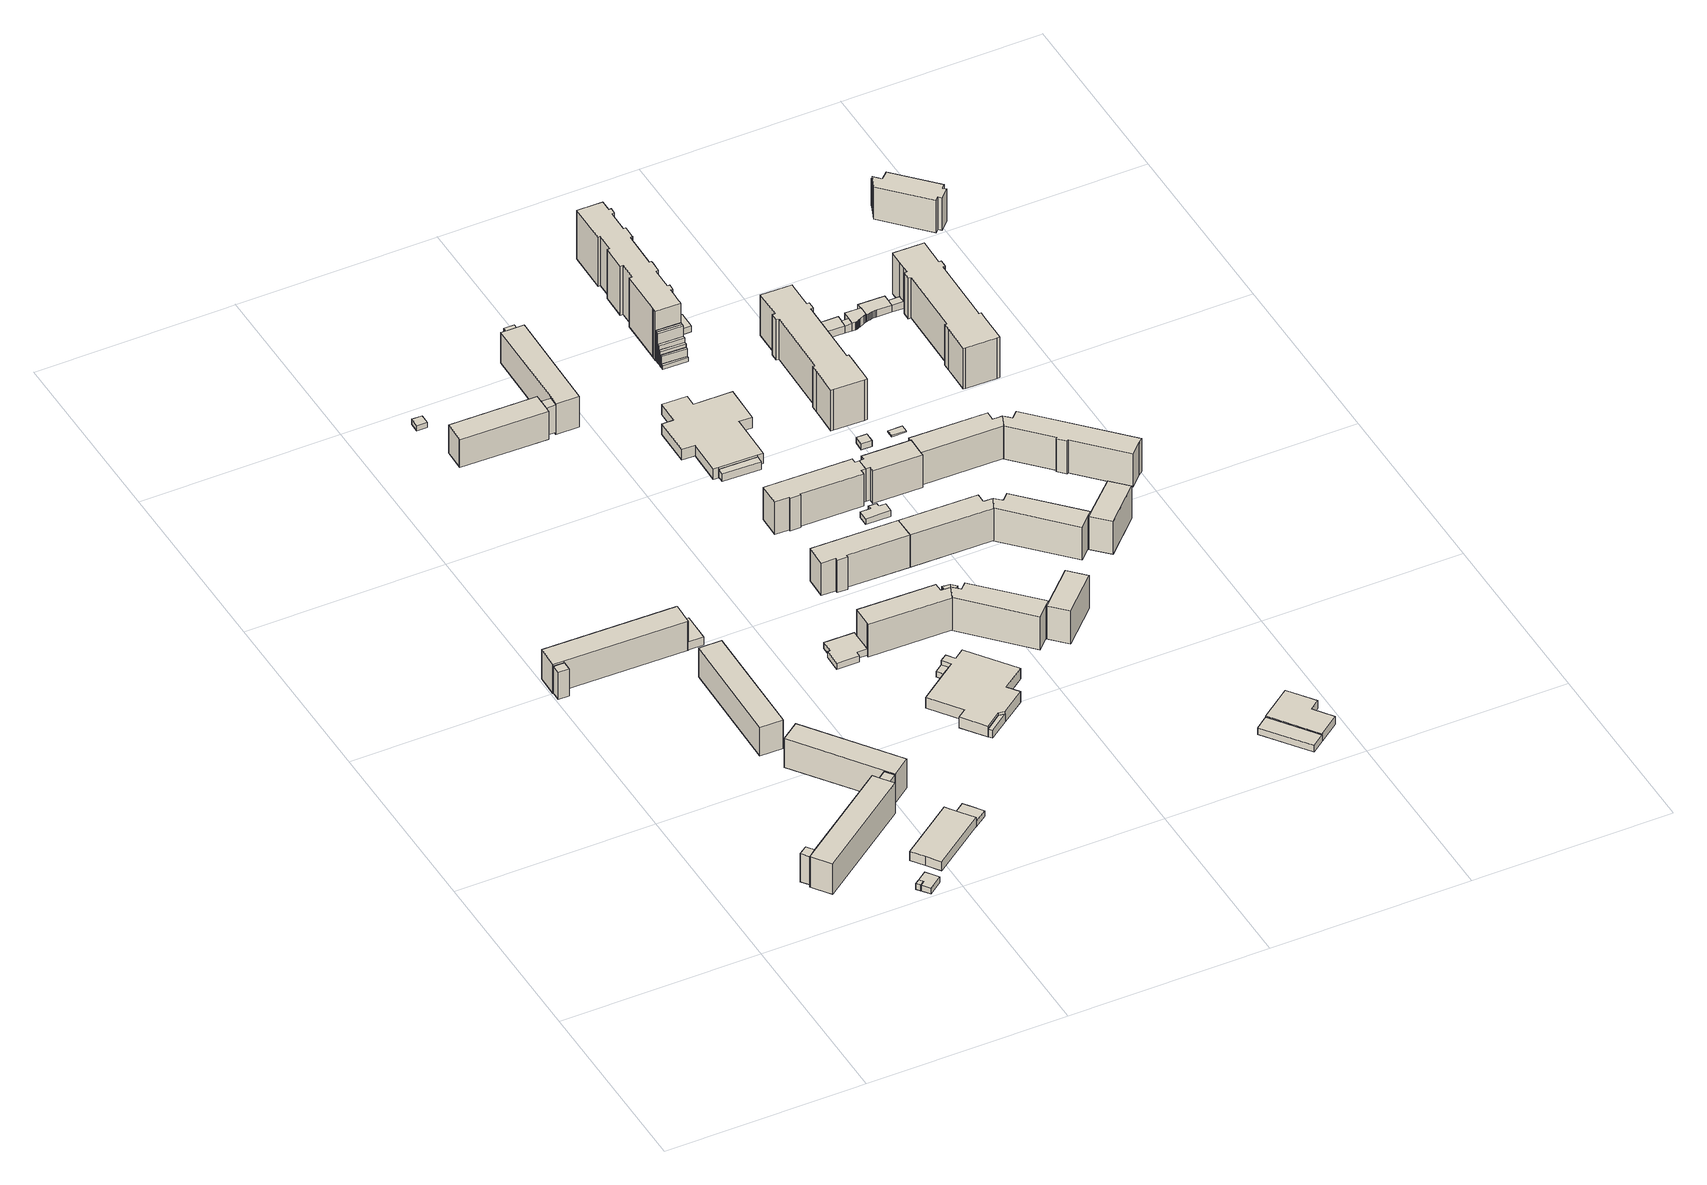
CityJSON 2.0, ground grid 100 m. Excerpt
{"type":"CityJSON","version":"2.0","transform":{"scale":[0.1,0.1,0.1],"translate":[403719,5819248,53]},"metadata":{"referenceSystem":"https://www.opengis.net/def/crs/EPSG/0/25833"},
"CityObjects":{
"building1":{"type":"Building","attributes":{"Gemeindeschluessel":"11000010","function":"31001_1010"},"address":[{"country":"Germany","locality":"Berlin","thoroughfareNumber":"17, 19, 21, 23","thoroughfareName":"Ludwigsluster Straße"}],"children":["building1-1","building1-2","building1-3"]},
"building1-1":{"type":"BuildingPart","attributes":{"BezugspunktDach":"2200","measuredHeight":17.6,"storeysAboveGround":5},"parents":["building1"],"geometry":[{"type":"MultiSurface","lod":"1","boundaries":[[[0,1,2,3,4,5,6,7]],[[8,9,10,11,12,13,14,15]],[[8,15,7,6]],[[16,17,6,5]],[[9,8,18,19]],[[10,9,5,4]],[[11,10,4,3]],[[20,21,3,2]],[[12,11,22,23,24,25]],[[13,12,2,1]],[[14,13,1,0]],[[15,14,0,7]],[[19,18,17,16]],[[25,24,23,22,21,20]]]}]},
"building1-2":{"type":"BuildingPart","attributes":{"BezugspunktDach":"2200","measuredHeight":16.07,"storeysAboveGround":5},"parents":["building1"],"geometry":[{"type":"Solid","lod":"1","boundaries":[[[[17,16,26,27]],[[28,19,18,29]],[[28,29,27,26]],[[19,28,26,16]],[[29,18,17,27]],[[18,19,16,17]]]]}]},
"building1-3":{"type":"BuildingPart","attributes":{"BezugspunktDach":"2200","measuredHeight":15.64,"storeysAboveGround":5},"parents":["building1"],"geometry":[{"type":"Solid","lod":"1","boundaries":[[[[20,30,31,21]],[[32,33,24,23]],[[32,23,21,31]],[[33,32,31,30]],[[24,33,30,20]],[[23,24,20,21]]]]}]},
"building2":{"type":"Building","attributes":{"Gemeindeschluessel":"11000010","BezugspunktDach":"2200","function":"51009_1610","measuredHeight":3.28,"storeysAboveGround":0},"address":[{"country":"Germany","locality":"Berlin"}],"geometry":[{"type":"Solid","lod":"1","boundaries":[[[[34,35,36,37]],[[38,39,40,41]],[[38,41,37,36]],[[39,38,36,35]],[[40,39,35,34]],[[41,40,34,37]]]]}]},
"building3":{"type":"Building","attributes":{"Gemeindeschluessel":"11000010","BezugspunktDach":"2200","function":"31001_2020","measuredHeight":3.24,"storeysAboveGround":1},"address":[{"country":"Germany","locality":"Berlin","thoroughfareNumber":"18","thoroughfareName":"Ludwigsluster Straße"}],"geometry":[{"type":"Solid","lod":"1","boundaries":[[[[42,43,44,36,35,34]],[[45,46,47,48,49,50]],[[45,50,34,35]],[[46,45,35,36]],[[47,46,36,44]],[[48,47,44,43]],[[49,48,43,42]],[[50,49,42,34]]]]}]},
"building4":{"type":"Building","attributes":{"Gemeindeschluessel":"11000010","function":"31001_1010"},"address":[{"country":"Germany","locality":"Berlin","thoroughfareNumber":"24, 26, 28, 30, 32","thoroughfareName":"Gadebuscher Straße"}],"children":["building4-1","building4-2"]},
"building4-1":{"type":"BuildingPart","attributes":{"BezugspunktDach":"2200","measuredHeight":16.64,"storeysAboveGround":5},"parents":["building4"],"geometry":[{"type":"MultiSurface","lod":"1","boundaries":[[[51,52,53,54,55,56,57,58]],[[59,60,61,62,63,64,65,66]],[[59,66,58,57]],[[60,59,57,56]],[[61,60,56,55]],[[62,61,55,54]],[[63,62,54,53]],[[64,63,53,52]],[[67,68,69,70,65,64,52,51]],[[66,65,51,58]],[[70,69,68,67]]]}]},
"building4-2":{"type":"BuildingPart","attributes":{"BezugspunktDach":"2200","measuredHeight":15.42,"storeysAboveGround":5},"parents":["building4"],"geometry":[{"type":"Solid","lod":"1","boundaries":[[[[71,68,67,72]],[[70,69,73,74]],[[70,74,72,67]],[[73,69,68,71]],[[74,73,71,72]],[[69,70,67,68]]]]}]},
"building5":{"type":"Building","attributes":{"Gemeindeschluessel":"11000010","BezugspunktDach":"2200","function":"31001_1010","measuredHeight":16.61,"storeysAboveGround":5},"address":[{"country":"Germany","locality":"Berlin","thoroughfareNumber":"11, 13, 15, 17, 9","thoroughfareName":"Lion-Feuchtwanger-Straße"}],"geometry":[{"type":"Solid","lod":"1","boundaries":[[[[75,76,77,78]],[[79,80,81,82]],[[79,82,78,77]],[[80,79,77,76]],[[81,80,76,75]],[[82,81,75,78]]]]}]},
"building6":{"type":"Building","attributes":{"Gemeindeschluessel":"11000010","BezugspunktDach":"2200","function":"31001_2143","measuredHeight":6.21,"storeysAboveGround":1},"address":[{"country":"Germany","locality":"Berlin","thoroughfareNumber":"22","thoroughfareName":"Ludwigsluster Straße"}],"geometry":[{"type":"Solid","lod":"1","boundaries":[[[[83,84,85,86,87,88,89]],[[90,91,92,93,94,95,96]],[[90,96,89,88]],[[91,90,88,87]],[[92,91,87,86]],[[93,92,86,85]],[[94,93,85,84]],[[95,94,84,83]],[[96,95,83,89]]]]}]},
"building7":{"type":"Building","attributes":{"Gemeindeschluessel":"11000010","BezugspunktDach":"2200","function":"31001_1010","measuredHeight":16.53,"storeysAboveGround":5},"address":[{"country":"Germany","locality":"Berlin","thoroughfareNumber":"1, 3, 5, 7","thoroughfareName":"Lion-Feuchtwanger-Straße"}],"geometry":[{"type":"Solid","lod":"1","boundaries":[[[[97,98,99,100,101,102]],[[103,104,105,106,107,108]],[[103,108,102,101]],[[104,103,101,100]],[[105,104,100,99]],[[106,105,99,98]],[[107,106,98,97]],[[108,107,97,102]]]]}]},
"building8":{"type":"Building","attributes":{"Gemeindeschluessel":"11000010","BezugspunktDach":"2200","function":"31001_2000","measuredHeight":4.67,"storeysAboveGround":1},"address":[{"country":"Germany","locality":"Berlin","thoroughfareNumber":"34","thoroughfareName":"Gadebuscher Straße"}],"geometry":[{"type":"Solid","lod":"1","boundaries":[[[[109,110,111,112,113,114,115,116]],[[117,118,119,120,121,122,123,124]],[[117,124,116,115]],[[118,117,115,114]],[[119,118,114,113]],[[120,119,113,112]],[[121,120,112,111]],[[122,121,111,110]],[[123,122,110,109]],[[124,123,109,116]]]]}]},
"building9":{"type":"Building","attributes":{"Gemeindeschluessel":"11000010","BezugspunktDach":"2200","function":"31001_2081","measuredHeight":3.22,"storeysAboveGround":1},"address":[{"country":"Germany","locality":"Berlin","thoroughfareNumber":"22 (1)","thoroughfareName":"Ludwigsluster Straße"}],"geometry":[{"type":"Solid","lod":"1","boundaries":[[[[125,126,127,128,129,130,131,132]],[[133,134,135,136,137,138,139,140]],[[133,140,132,131]],[[134,133,131,130]],[[135,134,130,129]],[[136,135,129,128]],[[137,136,128,127]],[[138,137,127,126]],[[139,138,126,125]],[[140,139,125,132]]]]}]},
"building10":{"type":"Building","attributes":{"Gemeindeschluessel":"11000010","BezugspunktDach":"2200","function":"31001_2520","measuredHeight":2.87,"storeysAboveGround":1},"address":[{"country":"Germany","locality":"Berlin","thoroughfareNumber":"8 (1)","thoroughfareName":"Lubminer Straße"}],"geometry":[{"type":"Solid","lod":"1","boundaries":[[[[141,142,143,144]],[[145,146,147,148]],[[145,148,144,143]],[[146,145,143,142]],[[147,146,142,141]],[[148,147,141,144]]]]}]},
"building11":{"type":"Building","attributes":{"Gemeindeschluessel":"11000010","function":"31001_1010"},"address":[{"country":"Germany","locality":"Berlin","thoroughfareNumber":"2, 4, 6","thoroughfareName":"Lubminer Straße"}],"children":["building11-1","building11-2"]},
"building11-1":{"type":"BuildingPart","attributes":{"BezugspunktDach":"2200","measuredHeight":16.29,"storeysAboveGround":5},"parents":["building11"],"geometry":[{"type":"MultiSurface","lod":"1","boundaries":[[[149,150,151,152,153,154,155,156,157,158]],[[159,160,161,162,163,164,165,166,167,168]],[[159,168,158,157]],[[160,159,157,156]],[[161,160,156,155]],[[162,161,155,154]],[[163,162,154,153]],[[169,170,164,163,153,152]],[[171,169,152,151]],[[165,164,170,172]],[[166,165,151,150]],[[167,166,150,149]],[[168,167,149,158]]]}]},
"building11-2":{"type":"BuildingPart","attributes":{"BezugspunktDach":"2200","measuredHeight":15.54,"storeysAboveGround":5},"parents":["building11"],"geometry":[{"type":"MultiSurface","lod":"1","boundaries":[[[173,174,169,171]],[[170,175,176,172]],[[175,170,169,174]],[[176,175,174,173]],[[172,176,173,171]],[[172,177,171,169,170]]]}]},
"building12":{"type":"Building","attributes":{"Gemeindeschluessel":"11000010","BezugspunktDach":"2200","function":"31001_2000","measuredHeight":3.57,"storeysAboveGround":1},"address":[{"country":"Germany","locality":"Berlin","thoroughfareNumber":"14","thoroughfareName":"Lion-Feuchtwanger-Straße"}],"geometry":[{"type":"Solid","lod":"1","boundaries":[[[[178,179,180,181,182,183,184,185,186]],[[187,188,189,190,191,192,193,194,195]],[[187,195,186,185]],[[188,187,185,184]],[[189,188,184,183]],[[190,189,183,182]],[[191,190,182,181]],[[192,191,181,180]],[[193,192,180,179]],[[194,193,179,178]],[[195,194,178,186]]]]}]},
"building13":{"type":"Building","attributes":{"Gemeindeschluessel":"11000010","BezugspunktDach":"2200","function":"51009_1610","measuredHeight":4.46,"storeysAboveGround":0},"address":[{"country":"Germany","locality":"Berlin"}],"geometry":[{"type":"Solid","lod":"1","boundaries":[[[[196,197,198,199]],[[200,201,202,203]],[[200,203,199,198]],[[201,200,198,197]],[[202,201,197,196]],[[203,202,196,199]]]]}]},
"building14":{"type":"Building","attributes":{"Gemeindeschluessel":"11000010","BezugspunktDach":"2200","function":"51009_1610","measuredHeight":3.04,"storeysAboveGround":0},"address":[{"country":"Germany","locality":"Berlin"}],"geometry":[{"type":"Solid","lod":"1","boundaries":[[[[204,205,206,207]],[[208,209,210,211]],[[208,211,207,206]],[[209,208,206,205]],[[210,209,205,204]],[[211,210,204,207]]]]}]},
"building15":{"type":"Building","attributes":{"Gemeindeschluessel":"11000010","BezugspunktDach":"2200","function":"31001_2054","measuredHeight":6.05,"storeysAboveGround":1},"address":[{"country":"Germany","locality":"Berlin","thoroughfareNumber":"27","thoroughfareName":"Ludwigsluster Straße"}],"geometry":[{"type":"Solid","lod":"1","boundaries":[[[[212,213,214,215,216,217,218,219,220,221,222,223,224,225,226]],[[227,228,229,230,231,232,233,234,235,236,237,238,239,240,241]],[[227,241,226,225]],[[228,227,225,224]],[[229,228,224,223]],[[230,229,223,222]],[[231,230,222,221]],[[232,231,221,220]],[[233,232,220,219]],[[234,233,219,218]],[[235,234,218,217]],[[236,235,217,216]],[[237,236,216,215]],[[238,237,215,214]],[[239,238,214,213]],[[240,239,213,212]],[[241,240,212,226]]]]}]},
"building16":{"type":"Building","attributes":{"Gemeindeschluessel":"11000010","function":"31001_1010"},"address":[{"country":"Germany","locality":"Berlin","thoroughfareNumber":"4, 6","thoroughfareName":"Koserower Straße"}],"children":["building16-1","building16-2"]},
"building16-1":{"type":"BuildingPart","attributes":{"BezugspunktDach":"2200","measuredHeight":18.63,"storeysAboveGround":6},"parents":["building16"],"geometry":[{"type":"MultiSurface","lod":"1","boundaries":[[[242,243,244,245,246,247,248,249]],[[192,191,250,251,252,253,254,255]],[[192,255,249,248]],[[191,192,248,247]],[[250,191,247,246]],[[251,250,246,245]],[[252,251,245,244]],[[256,257,252,244,243]],[[254,253,243,242]],[[255,254,242,249]],[[253,252,257,256]]]}]},
"building16-2":{"type":"BuildingPart","attributes":{"BezugspunktDach":"2200","measuredHeight":17.85,"storeysAboveGround":6},"parents":["building16"],"geometry":[{"type":"MultiSurface","lod":"1","boundaries":[[[257,256,258,259]],[[260,253,252,261]],[[260,261,259,258]],[[253,260,258,256]],[[253,262,253,252]],[[261,252,257,259]],[[252,253,262,256,257]]]}]},
"building17":{"type":"Building","attributes":{"Gemeindeschluessel":"11000010","function":"31001_1010"},"address":[{"country":"Germany","locality":"Berlin","thoroughfareNumber":"23, 25, 27, 29","thoroughfareName":"Lion-Feuchtwanger-Straße"}],"children":["building17-1","building17-2"]},
"building17-1":{"type":"BuildingPart","attributes":{"BezugspunktDach":"2200","measuredHeight":17.58,"storeysAboveGround":5},"parents":["building17"],"geometry":[{"type":"MultiSurface","lod":"1","boundaries":[[[263,264,265,266,267,268,269,270]],[[271,272,273,274,275,276,277,278]],[[271,278,270,269]],[[272,271,269,268]],[[273,272,268,267]],[[274,273,267,266]],[[279,280,281,282,275,274,266,265]],[[276,275,265,264]],[[277,276,264,263]],[[278,277,263,270]],[[282,281,280,279]]]}]},
"building17-2":{"type":"BuildingPart","attributes":{"BezugspunktDach":"2200","measuredHeight":15.95,"storeysAboveGround":5},"parents":["building17"],"geometry":[{"type":"Solid","lod":"1","boundaries":[[[[279,283,284,280]],[[285,286,282,281]],[[285,281,280,284]],[[286,285,284,283]],[[282,286,283,279]],[[281,282,279,280]]]]}]},
"building18":{"type":"Building","attributes":{"Gemeindeschluessel":"11000010","BezugspunktDach":"2200","function":"31001_1010","measuredHeight":18.57,"storeysAboveGround":6},"address":[{"country":"Germany","locality":"Berlin","thoroughfareNumber":"3, 5","thoroughfareName":"Koserower Straße"}],"geometry":[{"type":"Solid","lod":"1","boundaries":[[[[287,288,289,290,291,292,293,294]],[[295,296,297,298,299,300,301,302]],[[295,302,294,293]],[[296,295,293,292]],[[297,296,292,291]],[[298,297,291,290]],[[299,298,290,289]],[[300,299,289,288]],[[301,300,288,287]],[[302,301,287,294]]]]}]},
"building19":{"type":"Building","attributes":{"Gemeindeschluessel":"11000010","BezugspunktDach":"2200","function":"51009_1610","measuredHeight":4.46,"storeysAboveGround":0},"address":[{"country":"Germany","locality":"Berlin"}],"geometry":[{"type":"Solid","lod":"1","boundaries":[[[[303,304,305,306]],[[307,308,309,310]],[[307,310,306,305]],[[308,307,305,304]],[[309,308,304,303]],[[310,309,303,306]]]]}]},
"building20":{"type":"Building","attributes":{"Gemeindeschluessel":"11000010","BezugspunktDach":"2200","function":"31001_1010","measuredHeight":18.66,"storeysAboveGround":6},"address":[{"country":"Germany","locality":"Berlin","thoroughfareNumber":"15, 17","thoroughfareName":"Heringsdorfer Straße"}],"geometry":[{"type":"Solid","lod":"1","boundaries":[[[[311,312,313,314,315,316,317,318,319,320,321,322]],[[323,324,325,326,327,328,329,330,331,332,333,334]],[[323,334,322,321]],[[324,323,321,320]],[[325,324,320,319]],[[326,325,319,318]],[[327,326,318,317]],[[328,327,317,316]],[[329,328,316,315]],[[330,329,315,314]],[[331,330,314,313]],[[332,331,313,312]],[[333,332,312,311]],[[334,333,311,322]]]]}]},
"building21":{"type":"Building","attributes":{"Gemeindeschluessel":"11000010","function":"31001_1010"},"address":[{"country":"Germany","locality":"Berlin","thoroughfareNumber":"10, 8","thoroughfareName":"Koserower Straße"}],"children":["building21-1","building21-2"]},
"building21-1":{"type":"BuildingPart","attributes":{"BezugspunktDach":"2200","measuredHeight":18.95,"storeysAboveGround":6},"parents":["building21"],"geometry":[{"type":"MultiSurface","lod":"1","boundaries":[[[335,336,337,338,339,340,341,342]],[[343,344,345,346,347,348,349,350]],[[343,350,342,341]],[[351,256,253,352,344,343,341,340]],[[345,344,340,339]],[[346,345,339,338]],[[347,346,338,337]],[[348,347,337,336]],[[349,348,336,335]],[[350,349,335,342]],[[352,253,256,351]]]}]},
"building21-2":{"type":"BuildingPart","attributes":{"BezugspunktDach":"2200","measuredHeight":17.85,"storeysAboveGround":6},"parents":["building21"],"geometry":[{"type":"MultiSurface","lod":"1","boundaries":[[[351,353,258,256]],[[260,354,352,253]],[[260,253,256,258]],[[354,260,258,353]],[[352,354,353,351]],[[352,355,351,256,253]]]}]},
"building22":{"type":"Building","attributes":{"Gemeindeschluessel":"11000010","BezugspunktDach":"2200","function":"31001_2000","measuredHeight":6,"storeysAboveGround":1},"address":[{"country":"Germany","locality":"Berlin","thoroughfareNumber":"22","thoroughfareName":"Lion-Feuchtwanger-Straße"}],"geometry":[{"type":"Solid","lod":"1","boundaries":[[[[356,357,358,359,360,361,362,363,364,365,366,367,368,369]],[[370,371,372,373,374,375,376,377,378,379,380,381,382,383]],[[370,383,369,368]],[[371,370,368,367]],[[372,371,367,366]],[[373,372,366,365]],[[374,373,365,364]],[[375,374,364,363]],[[376,375,363,362]],[[377,376,362,361]],[[378,377,361,360]],[[379,378,360,359]],[[380,379,359,358]],[[381,380,358,357]],[[382,381,357,356]],[[383,382,356,369]]]]}]},
"building23":{"type":"Building","attributes":{"Gemeindeschluessel":"11000010","BezugspunktDach":"2200","function":"31001_2520","measuredHeight":3.36,"storeysAboveGround":1},"address":[{"country":"Germany","locality":"Berlin","thoroughfareNumber":"15 (1)","thoroughfareName":"Bansiner Straße"}],"geometry":[{"type":"Solid","lod":"1","boundaries":[[[[384,385,386,387,388,389,390,391]],[[392,393,394,395,396,397,398,399]],[[392,399,391,390]],[[393,392,390,389]],[[394,393,389,388]],[[395,394,388,387]],[[396,395,387,386]],[[397,396,386,385]],[[398,397,385,384]],[[399,398,384,391]]]]}]},
"building24":{"type":"Building","attributes":{"Gemeindeschluessel":"11000010","function":"31001_1010"},"address":[{"country":"Germany","locality":"Berlin","thoroughfareNumber":"7, 9","thoroughfareName":"Koserower Straße"}],"children":["building24-1","building24-2"]},
"building24-1":{"type":"BuildingPart","attributes":{"BezugspunktDach":"2200","measuredHeight":18.58,"storeysAboveGround":6},"parents":["building24"],"geometry":[{"type":"MultiSurface","lod":"1","boundaries":[[[400,401,402,403,404,292,291]],[[296,405,406,407,408,409,297]],[[296,297,291,292]],[[405,296,292,404]],[[406,405,404,403]],[[407,406,403,402]],[[408,407,408,410,411,402,401]],[[409,408,401,400]],[[297,409,400,291]],[[411,410,408,407]]]}]},
"building24-2":{"type":"BuildingPart","attributes":{"BezugspunktDach":"2200","measuredHeight":13.36,"storeysAboveGround":6},"parents":["building24"],"geometry":[{"type":"Solid","lod":"1","boundaries":[[[[411,410,412,413]],[[414,408,407,415]],[[414,415,413,412]],[[408,414,412,410]],[[415,407,411,413]],[[408,410,411,407]]]]}]},
"building25":{"type":"Building","attributes":{"Gemeindeschluessel":"11000010","BezugspunktDach":"2200","function":"31001_1010","measuredHeight":18.9,"storeysAboveGround":6},"address":[{"country":"Germany","locality":"Berlin","thoroughfareNumber":"37","thoroughfareName":"Ludwigsluster Straße"}],"geometry":[{"type":"Solid","lod":"1","boundaries":[[[[416,417,418,419,420]],[[421,422,423,424,425]],[[421,425,420,419]],[[422,421,419,418]],[[423,422,418,417]],[[424,423,417,416]],[[425,424,416,420]]]]}]},
"building26":{"type":"Building","attributes":{"Gemeindeschluessel":"11000010","BezugspunktDach":"2200","function":"31001_1010","measuredHeight":18.67,"storeysAboveGround":6},"address":[{"country":"Germany","locality":"Berlin","thoroughfareNumber":"13","thoroughfareName":"Heringsdorfer Straße"}],"geometry":[{"type":"Solid","lod":"1","boundaries":[[[[426,427,428,429,430,431,432,318,317]],[[326,433,434,435,436,437,438,439,327]],[[326,327,317,318]],[[433,326,318,432]],[[434,433,432,431]],[[435,434,431,430]],[[436,435,430,429]],[[437,436,429,428]],[[438,437,428,427]],[[439,438,427,426]],[[327,439,426,317]]]]}]},
"building27":{"type":"Building","attributes":{"Gemeindeschluessel":"11000010","function":"31001_1010"},"address":[{"country":"Germany","locality":"Berlin","thoroughfareNumber":"25, 25A","thoroughfareName":"Bansiner Straße"}],"children":["building27-1","building27-2","building27-3","building27-4","building27-5","building27-6","building27-7"]},
"building27-1":{"type":"BuildingPart","attributes":{"BezugspunktDach":"2200","measuredHeight":28.15,"storeysAboveGround":9},"parents":["building27"],"geometry":[{"type":"MultiSurface","lod":"1","boundaries":[[[440,441,442,443,444,445,446,447,448,449,450,451,452,453,454,455,456,457,458,459,460,461,462,463,464,465,466,467,468,469,470,471,472,473,474]],[[475,476,477,478,479,480,481,482,483,484,485,486,487,488,489,490,491,492,493,494,495,496,497,498,499,500,501,502,503,504,505,506,507,508,509]],[[475,509,474,473]],[[476,475,473,472]],[[477,476,472,471]],[[478,477,471,470]],[[479,478,470,469]],[[480,479,469,468]],[[481,480,468,467]],[[482,481,467,466]],[[483,482,466,465]],[[484,483,465,464]],[[485,484,464,463]],[[486,485,463,462]],[[487,486,462,461]],[[488,487,461,460]],[[489,488,460,459]],[[490,489,459,458]],[[491,490,458,457]],[[492,491,457,456]],[[493,492,456,455]],[[494,493,455,454]],[[495,494,454,453]],[[496,495,453,452]],[[497,496,452,451]],[[498,497,451,450]],[[499,498,450,449]],[[500,499,449,448]],[[501,500,448,447]],[[502,501,447,446]],[[503,502,446,445]],[[504,503,445,444]],[[505,504,444,443]],[[506,505,443,442]],[[507,506,442,441]],[[508,507,441,440]],[[510,511,440,474]],[[509,508,512,513]],[[513,512,511,510]]]}]},
"building27-2":{"type":"BuildingPart","attributes":{"BezugspunktDach":"2200","measuredHeight":10.1,"storeysAboveGround":9},"parents":["building27"],"geometry":[{"type":"MultiSurface","lod":"1","boundaries":[[[514,515,516,517,518]],[[519,520,521,522,523]],[[519,523,518,517]],[[519,517,519,520]],[[521,520,516,520,521,515]],[[522,521,515,514]],[[524,525,514,518]],[[520,519,517,516]],[[523,522,525,524]]]}]},
"building27-3":{"type":"BuildingPart","attributes":{"BezugspunktDach":"2200","measuredHeight":2.18,"storeysAboveGround":9},"parents":["building27"],"geometry":[{"type":"MultiSurface","lod":"1","boundaries":[[[526,527,528,529]],[[530,531,532,533]],[[530,533,529,528]],[[531,530,534,535]],[[532,531,527,526]],[[533,532,526,529]],[[535,534,528,527]]]}]},
"building27-4":{"type":"BuildingPart","attributes":{"BezugspunktDach":"2200","measuredHeight":6.41,"storeysAboveGround":9},"parents":["building27"],"geometry":[{"type":"MultiSurface","lod":"1","boundaries":[[[536,525,524,537]],[[523,522,535,534]],[[523,534,537,524]],[[535,522,525,536]],[[528,527,536,537]],[[522,523,524,525]],[[534,535,538,527,528]]]}]},
"building27-5":{"type":"BuildingPart","attributes":{"BezugspunktDach":"2200","measuredHeight":10.72,"storeysAboveGround":9},"parents":["building27"],"geometry":[{"type":"MultiSurface","lod":"1","boundaries":[[[539,540,541,542]],[[543,544,521,519]],[[543,519,542,541]],[[521,544,540,539]],[[517,516,515,521,539,542]],[[544,543,541,540]],[[519,520,516,517]],[[520,521,515,516]]]}]},
"building27-6":{"type":"BuildingPart","attributes":{"BezugspunktDach":"2200","measuredHeight":16.74,"storeysAboveGround":9},"parents":["building27"],"geometry":[{"type":"MultiSurface","lod":"1","boundaries":[[[545,546,547,548]],[[549,550,544,543]],[[549,543,548,547]],[[544,550,546,545]],[[541,540,544,543,544,545,548]],[[550,549,547,546]],[[543,544,540,541]]]}]},
"building27-7":{"type":"BuildingPart","attributes":{"BezugspunktDach":"2200","measuredHeight":16.76,"storeysAboveGround":9},"parents":["building27"],"geometry":[{"type":"Solid","lod":"1","boundaries":[[[[546,511,510,547]],[[513,512,550,549]],[[513,549,547,510]],[[550,512,511,546]],[[550,546,550,549]],[[513,510,511,512]],[[549,550,546,547]]]]}]},
"building28":{"type":"Building","attributes":{"Gemeindeschluessel":"11000010","BezugspunktDach":"2200","function":"31001_2000","measuredHeight":3.47,"storeysAboveGround":1},"address":[{"country":"Germany","locality":"Berlin","thoroughfareNumber":"25 (1)","thoroughfareName":"Bansiner Straße"}],"geometry":[{"type":"Solid","lod":"1","boundaries":[[[[551,552,553,554,555]],[[556,557,558,559,560]],[[556,560,555,554]],[[557,556,554,553]],[[558,557,553,552]],[[559,558,552,551]],[[560,559,551,555]]]]}]},
"building29":{"type":"Building","attributes":{"Gemeindeschluessel":"11000010","BezugspunktDach":"2200","function":"31001_2120","measuredHeight":3.83,"storeysAboveGround":1},"address":[{"country":"Germany","locality":"Berlin","thoroughfareNumber":"36 (1)","thoroughfareName":"Gülzower Straße"}],"geometry":[{"type":"Solid","lod":"1","boundaries":[[[[561,562,563,564]],[[565,566,567,568]],[[565,568,564,563]],[[566,565,563,562]],[[567,566,562,561]],[[568,567,561,564]]]]}]},
"building30":{"type":"Building","attributes":{"Gemeindeschluessel":"11000010","BezugspunktDach":"2200","function":"31001_2000","measuredHeight":2.76,"storeysAboveGround":1},"address":[{"country":"Germany","locality":"Berlin","thoroughfareNumber":"25 (2)","thoroughfareName":"Bansiner Straße"}],"geometry":[{"type":"Solid","lod":"1","boundaries":[[[[569,570,571,572]],[[573,574,575,576]],[[573,576,572,571]],[[574,573,571,570]],[[575,574,570,569]],[[576,575,569,572]]]]}]},
"building31":{"type":"Building","attributes":{"Gemeindeschluessel":"11000010","BezugspunktDach":"2200","function":"31001_2520","measuredHeight":3.14,"storeysAboveGround":1},"address":[{"country":"Germany","locality":"Berlin","thoroughfareNumber":"21 (2)","thoroughfareName":"Bansiner Straße"}],"geometry":[{"type":"Solid","lod":"1","boundaries":[[[[577,578,579,580]],[[581,582,583,584]],[[581,584,580,579]],[[582,581,579,578]],[[583,582,578,577]],[[584,583,577,580]]]]}]},
"building32":{"type":"Building","attributes":{"Gemeindeschluessel":"11000010","BezugspunktDach":"2200","function":"31001_2120","measuredHeight":4.55,"storeysAboveGround":1},"address":[{"country":"Germany","locality":"Berlin","thoroughfareNumber":"36","thoroughfareName":"Gülzower Straße"}],"geometry":[{"type":"Solid","lod":"1","boundaries":[[[[585,586,587,588,589,590]],[[591,592,593,594,566,565]],[[591,565,590,589]],[[592,591,589,588]],[[593,592,588,587]],[[594,593,587,586]],[[566,594,586,585]],[[565,566,585,590]]]]}]},
"building33":{"type":"Building","attributes":{"Gemeindeschluessel":"11000010","function":"31001_1010"},"address":[{"country":"Germany","locality":"Berlin","thoroughfareNumber":"11, 13","thoroughfareName":"Koserower Straße"}],"children":["building33-1","building33-2"]},
"building33-1":{"type":"BuildingPart","attributes":{"BezugspunktDach":"2200","measuredHeight":18.91,"storeysAboveGround":6},"parents":["building33"],"geometry":[{"type":"MultiSurface","lod":"1","boundaries":[[[595,596,597,598,599,600,601,602]],[[603,604,605,606,607,608,609,610]],[[603,610,602,601]],[[611,612,601,600]],[[604,603,613,614]],[[605,604,600,599]],[[606,605,599,598]],[[607,606,598,597]],[[608,607,597,596]],[[609,608,596,595]],[[610,609,595,602]],[[614,613,612,611]]]}]},
"building33-2":{"type":"BuildingPart","attributes":{"BezugspunktDach":"2200","measuredHeight":2.72,"storeysAboveGround":6},"parents":["building33"],"geometry":[{"type":"Solid","lod":"1","boundaries":[[[[611,615,616,612]],[[617,618,614,613]],[[617,613,612,616]],[[618,617,616,615]],[[614,618,615,611]],[[614,611,612,613]]]]}]},
"building34":{"type":"Building","attributes":{"Gemeindeschluessel":"11000010","BezugspunktDach":"2200","function":"31001_2000","measuredHeight":0.7,"storeysAboveGround":1},"address":[{"country":"Germany","locality":"Berlin","thoroughfareNumber":"21 (3)","thoroughfareName":"Bansiner Straße"}],"geometry":[{"type":"Solid","lod":"1","boundaries":[[[[619,620,621,622]],[[623,624,625,626]],[[623,626,622,621]],[[624,623,621,620]],[[625,624,620,619]],[[626,625,619,622]]]]}]},
"building35":{"type":"Building","attributes":{"Gemeindeschluessel":"11000010","function":"31001_1010"},"address":[{"country":"Germany","locality":"Berlin","thoroughfareNumber":"11, 9","thoroughfareName":"Heringsdorfer Straße"}],"children":["building35-1","building35-2"]},
"building35-1":{"type":"BuildingPart","attributes":{"BezugspunktDach":"2200","measuredHeight":18.55,"storeysAboveGround":6},"parents":["building35"],"geometry":[{"type":"MultiSurface","lod":"1","boundaries":[[[627,628,629,630,631,632,633,634]],[[635,636,637,638,639,640,641,642]],[[635,642,634,633]],[[636,635,633,632]],[[637,636,632,631]],[[638,637,631,630]],[[639,638,630,629]],[[640,643,644,629,628]],[[641,640,628,627]],[[642,641,627,634]],[[639,644,643,640]]]}]},
"building35-2":{"type":"BuildingPart","attributes":{"BezugspunktDach":"2200","measuredHeight":15.55,"storeysAboveGround":6},"parents":["building35"],"geometry":[{"type":"Solid","lod":"1","boundaries":[[[[643,645,646,644]],[[647,648,640,639]],[[647,639,644,646]],[[648,647,646,645]],[[640,648,645,643]],[[639,640,643,644]]]]}]},
"building36":{"type":"Building","attributes":{"Gemeindeschluessel":"11000010","BezugspunktDach":"2200","function":"31001_1010","measuredHeight":18.67,"storeysAboveGround":6},"address":[{"country":"Germany","locality":"Berlin","thoroughfareNumber":"51","thoroughfareName":"Ludwigsluster Straße"}],"geometry":[{"type":"Solid","lod":"1","boundaries":[[[[649,650,651,652,653]],[[654,655,656,657,658]],[[654,658,653,652]],[[655,654,652,651]],[[656,655,651,650]],[[657,656,650,649]],[[658,657,649,653]]]]}]},
"building37":{"type":"Building","attributes":{"name":"Seniorenheim I","Gemeindeschluessel":"11000010","function":"31001_1022"},"address":[{"country":"Germany","locality":"Berlin","thoroughfareNumber":"21","thoroughfareName":"Bansiner Straße"}],"children":["building37-1","building37-2","building37-3","building37-4","building37-5","building37-6","building37-7","building37-8"]},
"building37-1":{"type":"BuildingPart","attributes":{"BezugspunktDach":"2200","measuredHeight":23.38,"storeysAboveGround":8},"parents":["building37"],"geometry":[{"type":"MultiSurface","lod":"1","boundaries":[[[659,660,661,662,663,664,665,666,667,668,669,670,671,672,673,674,675,676,677,678,679,680,681]],[[682,683,684,685,686,687,688,689,690,691,692,693,694,695,696,697,698,699,700,701,702,703,704]],[[682,704,681,680]],[[683,682,680,679]],[[684,683,679,678]],[[685,684,678,677]],[[686,685,677,676]],[[687,686,676,675]],[[688,687,675,674]],[[689,688,674,673]],[[705,706,689,673,672]],[[691,690,672,671]],[[692,691,671,670]],[[693,692,670,669]],[[694,693,669,668]],[[695,694,668,667]],[[696,695,667,666]],[[697,696,666,665]],[[698,697,665,664]],[[699,698,664,663]],[[700,699,663,662]],[[701,700,662,661]],[[702,701,661,660]],[[703,702,660,659]],[[704,703,659,681]],[[690,689,706,705]]]}]},
"building37-2":{"type":"BuildingPart","attributes":{"BezugspunktDach":"2200","measuredHeight":3.97,"storeysAboveGround":8},"parents":["building37"],"geometry":[{"type":"Solid","lod":"1","boundaries":[[[[707,708,709,710,711,712,713,714,715,716,717,718,719]],[[720,721,722,723,724,725,726,727,728,729,730,731,732]],[[721,720,718,717]],[[722,721,717,716]],[[723,722,716,715]],[[725,724,714,713]],[[726,725,713,712]],[[727,726,712,711]],[[728,727,711,710]],[[729,728,710,709]],[[730,729,709,708]],[[731,730,708,707]],[[732,731,707,719]],[[720,732,719,718]],[[723,715,714,724]]]]}]},
"building37-3":{"type":"BuildingPart","attributes":{"BezugspunktDach":"2200","measuredHeight":5.71,"storeysAboveGround":8},"parents":["building37"],"geometry":[{"type":"MultiSurface","lod":"1","boundaries":[[[733,734,735,736,737,738,739,740,741,742,743,744,745]],[[746,747,720,732,748,749,750,751,752,753,754,755,756]],[[757,758,756,745,744]],[[747,746,744,743]],[[720,747,743,742]],[[732,719,718,742,741]],[[748,732,741,740]],[[749,748,740,739]],[[750,749,739,738]],[[751,750,738,737]],[[752,751,737,736]],[[753,752,736,735]],[[754,753,735,734]],[[755,754,734,733]],[[756,755,733,745]],[[746,756,758,757]],[[720,718,719,732]]]}]},
"building37-4":{"type":"BuildingPart","attributes":{"BezugspunktDach":"2200","measuredHeight":4.28,"storeysAboveGround":8},"parents":["building37"],"geometry":[{"type":"Solid","lod":"1","boundaries":[[[[758,757,759,760]],[[761,746,756,762]],[[761,763,764,762,760,759]],[[746,761,759,757]],[[762,756,758,760]],[[762,764,763,761]],[[756,746,757,758]]]]}]},
"building37-5":{"type":"BuildingPart","attributes":{"BezugspunktDach":"2200","measuredHeight":4.01,"storeysAboveGround":8},"parents":["building37"],"geometry":[{"type":"MultiSurface","lod":"1","boundaries":[[[764,763,765,766,767,768]],[[769,770,771,761,762,772]],[[769,773,774,768,767]],[[770,769,767,766]],[[771,770,766,765]],[[761,771,765,763]],[[772,762,764,768]],[[772,774,773,769]],[[762,761,763,764]]]}]},
"building37-6":{"type":"BuildingPart","attributes":{"BezugspunktDach":"2200","measuredHeight":3.97,"storeysAboveGround":8},"parents":["building37"],"geometry":[{"type":"Solid","lod":"1","boundaries":[[[[706,705,715,714]],[[723,775,776,724]],[[775,723,715,705]],[[776,775,705,690,689,706]],[[724,776,706,714]],[[724,714,715,723]],[[706,689,690,705]]]]}]},
"building37-7":{"type":"BuildingPart","attributes":{"BezugspunktDach":"2200","measuredHeight":3.96,"storeysAboveGround":8},"parents":["building37"],"geometry":[{"type":"Solid","lod":"1","boundaries":[[[[777,778,774,773,779,780]],[[781,769,772,782,783,784]],[[781,784,785,786,779]],[[769,781,779,773]],[[782,772,774,778]],[[783,782,778,777]],[[784,783,777,787,785]],[[780,779,786,785]],[[772,769,773,774]],[[785,787,777,780]]]]}]},
"building37-8":{"type":"BuildingPart","attributes":{"BezugspunktDach":"2200","measuredHeight":23.29,"storeysAboveGround":8},"parents":["building37"],"geometry":[{"type":"MultiSurface","lod":"1","boundaries":[[[788,789,790,791,792,793,794,795,796,797,798,799,800,801,802,803,804,805,806,807,808,809]],[[810,811,812,813,814,815,816,817,818,819,786,785,787,820,821,822,823,824,825,826,827,828]],[[810,828,809,808]],[[811,810,808,807]],[[812,811,807,806]],[[813,812,806,805]],[[814,813,805,804]],[[815,814,804,803]],[[816,815,803,802]],[[817,816,802,801]],[[818,817,801,800]],[[819,818,800,799]],[[786,819,799,798]],[[780,779,786,798,797]],[[777,780,785,797,796]],[[820,787,796,795]],[[821,820,795,794]],[[822,821,794,793]],[[823,822,793,792]],[[824,823,792,791]],[[825,824,791,790]],[[826,825,790,789]],[[827,826,789,788]],[[828,827,788,809]],[[785,786,779,780]],[[787,785,780,777]]]}]},
"building38":{"type":"Building","attributes":{"Gemeindeschluessel":"11000010","BezugspunktDach":"2200","function":"31001_1010","measuredHeight":18.78,"storeysAboveGround":6},"address":[{"country":"Germany","locality":"Berlin","thoroughfareNumber":"3, 5, 7","thoroughfareName":"Heringsdorfer Straße"}],"geometry":[{"type":"Solid","lod":"1","boundaries":[[[[829,830,831,832,833,834,835,836,837,838,628,627]],[[839,840,841,842,843,844,845,846,847,848,849,850]],[[839,850,627,628]],[[840,839,628,838]],[[841,840,838,837]],[[842,841,837,836]],[[843,842,836,835]],[[844,843,835,834]],[[845,844,834,833]],[[846,845,833,832]],[[847,846,832,831]],[[848,847,831,830]],[[849,848,830,829]],[[850,849,829,627]]]]}]},
"building39":{"type":"Building","attributes":{"Gemeindeschluessel":"11000010","function":"31001_1010"},"address":[{"country":"Germany","locality":"Berlin","thoroughfareNumber":"18, 20","thoroughfareName":"Bansiner Straße"}],"children":["building39-1","building39-2"]},
"building39-1":{"type":"BuildingPart","attributes":{"BezugspunktDach":"2200","measuredHeight":18.61,"storeysAboveGround":6},"parents":["building39"],"geometry":[{"type":"MultiSurface","lod":"1","boundaries":[[[851,852,853,854,855,856,857,858,859,860,861]],[[862,863,864,865,866,867,868,869,870,871,872]],[[862,872,861,860]],[[863,873,874,875,860,859]],[[864,863,859,858]],[[865,864,858,857]],[[866,865,857,856]],[[867,866,856,855]],[[868,867,855,854]],[[869,868,854,853]],[[870,869,853,852]],[[871,870,852,851]],[[872,871,851,861]],[[862,875,874,873,863]]]}]},
"building39-2":{"type":"BuildingPart","attributes":{"BezugspunktDach":"2200","measuredHeight":15.1,"storeysAboveGround":6},"parents":["building39"],"geometry":[{"type":"MultiSurface","lod":"1","boundaries":[[[873,876,877,874]],[[878,879,863,862]],[[878,862,874,877]],[[879,878,877,876]],[[863,879,876,873]],[[862,863,880,863,862,881]],[[881,862,863,880,873,874]]]}]}
},
"vertices":[
[468,214,181],[966,578,181],[952,597,181],[920,640,181],[899,669,181],[446,338,181],[403,306,181],[401,305,181],[403,306,5],[446,338,5],[899,669,5],[920,640,5],[952,597,5],[966,578,5],[468,214,5],[401,305,5],[446,338,178],[403,306,178],[403,306,17],[446,338,17],[952,597,180],[920,640,180],[920,640,102],[920,640,24],[952,597,24],[952,597,43],
[417,376,178],[374,345,178],[417,376,17],[374,345,17],
[990,626,180],[959,669,180],[959,669,24],[990,626,24],
[814,41,53],[837,58,53],[822,78,53],[799,61,53],[822,78,20],[837,58,20],[814,41,20],[799,61,20],
[843,1,53],[914,53,53],[870,113,53],[837,58,21],[822,78,21],[870,113,21],[914,53,21],[843,1,21],[814,41,21],
[2,1980,190],[55,1979,190],[661,1967,190],[665,1967,190],[668,2080,190],[664,2080,190],[3,2093,190],[0,1980,190],[3,2093,23],[664,2080,23],[668,2080,23],[665,1967,23],[661,1967,23],[55,1979,23],[2,1980,23],[0,1980,23],[2,1980,180],[55,1979,180],[55,1979,25],[2,1980,25],
[55,1930,180],[2,1931,180],[55,1930,25],[2,1931,25],
[719,1171,197],[729,1775,197],[617,1777,197],[605,1173,197],[617,1777,31],[729,1775,31],[719,1171,31],[605,1173,31],
[912,182,74],[958,118,74],[1232,317,74],[1185,381,74],[1155,422,74],[1139,445,74],[865,246,74],[1139,445,22],[1155,422,22],[1185,381,22],[1232,317,22],[958,118,22],[912,182,22],[865,246,22],
[959,669,188],[990,626,188],[992,624,188],[1083,691,188],[761,1131,188],[669,1064,188],[761,1131,23],[1083,691,23],[992,624,23],[990,626,23],[959,669,23],[669,1064,23],
[661,1962,76],[737,1960,76],[740,2108,76],[664,2109,76],[664,2080,76],[668,2080,76],[665,1967,76],[661,1967,76],[665,1967,30],[668,2080,30],[664,2080,30],[664,2109,30],[740,2108,30],[737,1960,30],[661,1962,30],[661,1967,30],
[1232,317,52],[1297,363,52],[1256,421,52],[1255,421,52],[1233,452,52],[1185,418,52],[1173,435,52],[1155,422,52],[1173,435,20],[1185,418,20],[1233,452,20],[1255,421,20],[1256,421,20],[1297,363,20],[1232,317,20],[1155,422,20],
[353,3853,47],[353,3903,47],[302,3904,47],[302,3853,47],[302,3904,18],[353,3903,18],[353,3853,18],[302,3853,18],
[783,3524,188],[783,3530,188],[784,3549,188],[785,3602,188],[785,3632,188],[785,3638,188],[350,3645,188],[350,3640,188],[348,3537,188],[348,3532,188],[348,3537,28],[350,3640,28],[350,3645,28],[785,3638,28],[785,3632,28],[785,3602,28],[784,3549,28],[783,3530,28],[783,3524,28],[348,3532,28],[785,3602,187],[785,3602,31],[784,3549,187],[784,3549,31],
[832,3548,187],[833,3601,187],[833,3601,31],[832,3548,31],[784,3549,148],
[1281,1523,82],[1282,1550,82],[1333,1549,82],[1335,1650,82],[1335,1675,82],[1185,1677,82],[1184,1615,82],[1171,1615,82],[1169,1526,82],[1171,1615,47],[1184,1615,47],[1185,1677,47],[1335,1675,47],[1335,1650,47],[1333,1549,47],[1282,1550,47],[1281,1523,47],[1169,1526,47],
[1573,815,70],[1673,888,70],[1642,894,70],[1560,832,70],[1642,894,25],[1673,888,25],[1573,815,25],[1560,832,25],
[1572,1255,61],[1614,1286,61],[1584,1326,61],[1543,1296,61],[1584,1326,30],[1614,1286,30],[1572,1255,30],[1543,1296,30],
[1519,980,85],[1475,948,85],[1560,832,85],[1642,894,85],[1673,888,85],[1795,977,85],[1753,1034,85],[1869,1119,85],[1700,1349,85],[1648,1311,85],[1618,1351,85],[1584,1326,85],[1614,1286,85],[1572,1255,85],[1407,1134,85],[1572,1255,24],[1614,1286,24],[1584,1326,24],[1618,1351,24],[1648,1311,24],[1700,1349,24],[1869,1119,24],[1753,1034,24],[1795,977,24],[1673,888,24],[1642,894,24],[1560,832,24],[1475,948,24],[1519,980,24],[1407,1134,24],
[1743,1529,233],[1771,1595,233],[1743,1596,233],[1723,1597,233],[1722,1642,233],[1335,1650,233],[1333,1549,233],[1332,1537,233],[1722,1642,47],[1723,1597,47],[1743,1596,47],[1771,1595,47],[1743,1529,47],[1332,1537,47],[1771,1595,225],[1743,1596,225],
[1782,1623,225],[1743,1625,225],[1782,1623,47],[1743,1625,47],[1771,1595,152],
[945,3544,196],[956,4089,196],[920,4089,196],[867,4090,196],[842,4091,196],[833,3601,196],[832,3548,196],[832,3546,196],[832,3548,20],[833,3601,20],[842,4091,20],[867,4090,20],[920,4089,20],[956,4089,20],[945,3544,20],[832,3546,20],[920,4089,192],[867,4090,192],[867,4090,32],[920,4089,32],
[921,4114,192],[868,4115,192],[868,4115,32],[921,4114,32],
[1412,2000,235],[1412,1986,235],[1464,1985,235],[1464,1999,235],[1776,1992,235],[1776,2105,235],[1344,2113,235],[1341,2001,235],[1344,2113,50],[1776,2105,50],[1776,1992,50],[1464,1999,50],[1464,1985,50],[1412,1986,50],[1412,2000,50],[1341,2001,50],
[1320,2901,85],[1510,2896,85],[1511,2932,85],[1319,2936,85],[1511,2932,41],[1510,2896,41],[1320,2901,41],[1319,2936,41],
[1422,2460,239],[1422,2452,239],[1474,2451,239],[1475,2459,239],[1786,2453,239],[1787,2477,239],[1809,2477,239],[1810,2541,239],[1788,2541,239],[1789,2566,239],[1353,2575,239],[1350,2462,239],[1353,2575,53],[1789,2566,53],[1788,2541,53],[1810,2541,53],[1809,2477,53],[1787,2477,53],[1786,2453,53],[1475,2459,53],[1474,2451,53],[1422,2452,53],[1422,2460,53],[1350,2462,53],
[2026,1233,234],[2088,1293,234],[2110,1313,234],[1839,1592,234],[1807,1561,234],[1789,1578,234],[1771,1595,234],[1743,1529,234],[1771,1595,44],[1789,1578,44],[1807,1561,44],[1839,1592,44],[2110,1313,44],[2088,1293,44],[2026,1233,44],[1743,1529,44],[1789,1578,225],[1789,1578,47],
[1808,1598,225],[1808,1598,47],[1789,1578,111],
[1298,3118,96],[1294,2937,96],[1319,2936,96],[1511,2932,96],[1538,2932,96],[1543,3173,96],[1609,3171,96],[1613,3368,96],[1420,3371,96],[1421,3432,96],[1297,3435,96],[1294,3314,96],[1235,3315,96],[1232,3119,96],[1235,3315,36],[1294,3314,36],[1297,3435,36],[1421,3432,36],[1420,3371,36],[1613,3368,36],[1609,3171,36],[1543,3173,36],[1538,2932,36],[1511,2932,36],[1319,2936,36],[1294,2937,36],[1298,3118,36],[1232,3119,36],
[1860,2336,86],[1862,2388,86],[1827,2389,86],[1827,2408,86],[1787,2409,86],[1787,2389,86],[1737,2391,86],[1736,2338,86],[1737,2391,53],[1787,2389,53],[1787,2409,53],[1827,2408,53],[1827,2389,53],[1862,2388,53],[1860,2336,53],[1736,2338,53],
[2187,1984,235],[2215,2045,235],[2190,2046,235],[2167,2047,235],[2168,2097,235],[2168,2097,50],[2167,2047,50],[2190,2046,50],[2215,2045,50],[2187,1984,50],[2215,2045,184],[2190,2046,184],
[2227,2076,184],[2189,2077,184],[2227,2076,50],[2189,2077,50],
[2166,1212,228],[2351,1389,228],[2273,1470,228],[2110,1313,228],[2088,1293,228],[2110,1313,39],[2273,1470,39],[2351,1389,39],[2166,1212,39],[2088,1293,39],
[1831,2477,239],[1830,2452,239],[2075,2446,239],[2075,2470,239],[2077,2560,239],[1833,2565,239],[1832,2542,239],[1832,2542,53],[1833,2565,53],[2077,2560,53],[2075,2470,53],[2075,2446,53],[1830,2452,53],[1831,2477,53],
[1568,3772,318],[1568,3785,318],[1568,3797,318],[1570,3874,318],[1581,3874,318],[1582,3906,318],[1570,3906,318],[1572,4018,318],[1584,4017,318],[1586,4082,318],[1586,4087,318],[1574,4087,318],[1578,4275,318],[1590,4275,318],[1590,4278,318],[1592,4342,318],[1579,4343,318],[1581,4455,318],[1594,4455,318],[1595,4488,318],[1582,4488,318],[1583,4545,318],[1547,4546,318],[1457,4548,318],[1453,4340,318],[1465,4340,318],[1464,4249,318],[1451,4249,318],[1449,4119,318],[1462,4119,318],[1461,4031,318],[1448,4032,318],[1444,3802,318],[1443,3790,318],[1443,3777,318],[1443,3790,37],[1444,3802,37],[1448,4032,37],[1461,4031,37],[1462,4119,37],[1449,4119,37],[1451,4249,37],[1464,4249,37],[1465,4340,37],[1453,4340,37],[1457,4548,37],[1547,4546,37],[1583,4545,37],[1582,4488,37],[1595,4488,37],[1594,4455,37],[1581,4455,37],[1579,4343,37],[1592,4342,37],[1590,4278,37],[1590,4275,37],[1578,4275,37],[1574,4087,37],[1586,4087,37],[1586,4082,37],[1584,4017,37],[1572,4018,37],[1570,3906,37],[1582,3906,37],[1581,3874,37],[1570,3874,37],[1568,3797,37],[1568,3785,37],[1568,3772,37],[1443,3777,37],[1443,3777,208],[1568,3772,208],[1568,3772,41],[1443,3777,41],
[1567,3722,123],[1567,3735,123],[1505,3737,123],[1443,3739,123],[1442,3726,123],[1443,3739,41],[1505,3737,41],[1567,3735,41],[1567,3722,41],[1442,3726,41],[1442,3726,105],[1567,3722,105],
[1566,3699,62],[1567,3709,62],[1442,3714,62],[1442,3701,62],[1442,3714,40],[1567,3709,40],[1566,3699,40],[1442,3701,40],[1442,3714,41],[1567,3709,41],
[1567,3709,105],[1442,3714,105],[1567,3709,58],
[1567,3735,148],[1567,3748,148],[1443,3751,148],[1443,3739,148],[1443,3751,41],[1567,3748,41],
[1567,3748,208],[1568,3759,208],[1443,3764,208],[1443,3751,208],[1443,3764,41],[1568,3759,41],
[1672,3873,74],[1674,3961,74],[1583,3963,74],[1582,3906,74],[1581,3874,74],[1582,3906,40],[1583,3963,40],[1674,3961,40],[1672,3873,40],[1581,3874,40],
[2790,94,48],[2854,141,48],[2690,364,48],[2626,316,48],[2690,364,10],[2854,141,10],[2790,94,10],[2626,316,10],
[1636,4016,67],[1637,4081,67],[1586,4082,67],[1584,4017,67],[1586,4082,39],[1637,4081,39],[1636,4016,39],[1584,4017,39],
[2010,2803,81],[2011,2854,81],[1959,2855,81],[1957,2804,81],[1959,2855,49],[2011,2854,49],[2010,2803,49],[1957,2804,49],
[2854,141,55],[2960,219,55],[2891,313,55],[2942,351,55],[2847,480,55],[2690,364,55],[2847,480,10],[2942,351,10],[2891,313,10],[2960,219,10],
[2472,1688,236],[2532,1746,236],[2553,1766,236],[2284,2046,236],[2250,2012,236],[2234,2027,236],[2215,2045,236],[2187,1984,236],[2215,2045,47],[2234,2027,47],[2250,2012,47],[2284,2046,47],[2553,1766,47],[2532,1746,47],[2472,1688,47],[2187,1984,47],[2234,2027,78],[2215,2045,78],[2215,2045,51],[2234,2027,51],
[2254,2049,78],[2227,2076,78],[2227,2076,51],[2254,2049,51],
[2117,2822,54],[2189,2822,54],[2190,2859,54],[2117,2859,54],[2190,2859,47],[2189,2822,47],[2117,2822,47],[2117,2859,47],
[2485,2464,233],[2513,2528,233],[2486,2528,233],[2464,2529,233],[2465,2577,233],[2077,2584,233],[2077,2560,233],[2075,2470,233],[2077,2560,47],[2077,2584,47],[2465,2577,47],[2464,2529,47],[2486,2528,47],[2513,2528,47],[2485,2464,47],[2075,2470,47],[2513,2528,203],[2486,2528,203],
[2526,2557,203],[2487,2559,203],[2487,2559,47],[2526,2557,47],
[2612,1666,230],[2797,1844,230],[2719,1923,230],[2553,1766,230],[2532,1746,230],[2553,1766,43],[2719,1923,43],[2797,1844,43],[2612,1666,43],[2532,1746,43],
[2558,2964,281],[2714,2961,281],[2726,2961,281],[2728,3107,281],[2729,3145,281],[2718,3145,281],[2724,3502,281],[2736,3502,281],[2737,3540,281],[2725,3540,281],[2728,3684,281],[2572,3687,281],[2572,3683,281],[2571,3616,281],[2571,3577,281],[2571,3544,281],[2555,3544,281],[2554,3503,281],[2568,3503,281],[2562,3148,281],[2550,3148,281],[2549,3110,281],[2547,2964,281],[2549,3110,48],[2550,3148,48],[2562,3148,48],[2568,3503,48],[2554,3503,48],[2555,3544,48],[2571,3544,48],[2571,3577,48],[2571,3616,48],[2572,3683,48],[2572,3687,48],[2728,3684,48],[2725,3540,48],[2737,3540,48],[2736,3502,48],[2724,3502,48],[2718,3145,48],[2729,3145,48],[2728,3107,48],[2726,2961,48],[2714,2961,48],[2558,2964,48],[2547,2964,48],[2571,3616,84],[2571,3577,84],
[2387,3573,84],[2396,3575,84],[2404,3577,84],[2413,3579,84],[2422,3580,84],[2431,3581,84],[2439,3581,84],[2513,3579,84],[2514,3617,84],[2514,3650,84],[2381,3653,84],[2381,3620,84],[2380,3571,84],[2381,3620,45],[2381,3653,45],[2514,3650,45],[2514,3617,45],[2513,3579,45],[2439,3581,45],[2431,3581,45],[2422,3580,45],[2413,3579,45],[2404,3577,45],[2396,3575,45],[2387,3573,45],[2380,3571,45],
[2316,3546,91],[2322,3547,91],[2327,3548,91],[2333,3550,91],[2338,3552,91],[2343,3554,91],[2370,3567,91],[2379,3570,91],[2380,3571,91],[2381,3620,91],[2302,3621,91],[2301,3585,91],[2300,3547,91],[2301,3585,45],[2302,3621,45],[2379,3570,45],[2370,3567,45],[2343,3554,45],[2338,3552,45],[2333,3550,45],[2327,3548,45],[2322,3547,45],[2316,3546,45],[2300,3547,45],[2301,3585,87],[2300,3547,87],
[2267,3585,87],[2266,3547,87],[2267,3585,45],[2266,3547,45],[2267,3585,85],[2266,3547,85],
[2267,3619,85],[2134,3621,85],[2133,3588,85],[2133,3551,85],[2133,3588,45],[2134,3621,45],[2267,3619,45],[2133,3551,45],[2133,3588,84],[2133,3551,84],
[2571,3616,45],[2571,3577,45],
[2090,3552,84],[2092,3552,84],[2077,3589,84],[2076,3552,84],[2077,3589,45],[2092,3552,45],[2090,3552,45],[2076,3552,45],[2076,3552,50],[2077,3589,50],[2090,3552,50],
[1911,2977,283],[2062,2973,283],[2076,2973,283],[2078,3118,283],[2079,3156,283],[2068,3156,283],[2075,3512,283],[2089,3512,283],[2090,3552,283],[2076,3552,283],[2077,3589,283],[2079,3692,283],[2079,3696,283],[1924,3700,283],[1922,3556,283],[1909,3556,283],[1909,3518,283],[1921,3517,283],[1913,3159,283],[1902,3160,283],[1901,3121,283],[1897,2977,283],[1901,3121,50],[1902,3160,50],[1913,3159,50],[1921,3517,50],[1909,3518,50],[1909,3556,50],[1922,3556,50],[1924,3700,50],[2079,3696,50],[2079,3692,50],[2089,3512,50],[2075,3512,50],[2068,3156,50],[2079,3156,50],[2078,3118,50],[2076,2973,50],[2062,2973,50],[1911,2977,50],[1897,2977,50],
[2656,2286,233],[2650,2280,233],[2686,2244,233],[2693,2248,233],[2903,2030,233],[2964,2090,233],[2984,2108,233],[2581,2528,233],[2547,2494,233],[2532,2509,233],[2513,2528,45],[2532,2509,45],[2547,2494,45],[2581,2528,45],[2984,2108,45],[2964,2090,45],[2903,2030,45],[2693,2248,45],[2686,2244,45],[2650,2280,45],[2656,2286,45],[2485,2464,45],
[2933,3966,235],[2951,3983,235],[2966,3968,235],[3011,4012,235],[2996,4027,235],[3014,4045,235],[2829,4238,235],[2792,4206,235],[2774,4224,235],[2759,4240,235],[2733,4175,235],[2759,4240,49],[2774,4224,49],[2792,4206,49],[2829,4238,49],[3014,4045,49],[2996,4027,49],[3011,4012,49],[2966,3968,49],[2951,3983,49],[2933,3966,49],[2733,4175,49],[2774,4224,200],[2759,4240,200],[2759,4240,148],
[2794,4243,200],[2770,4267,200],[2770,4267,49],[2794,4243,49],[2774,4224,96],[2759,4240,184]
]}
